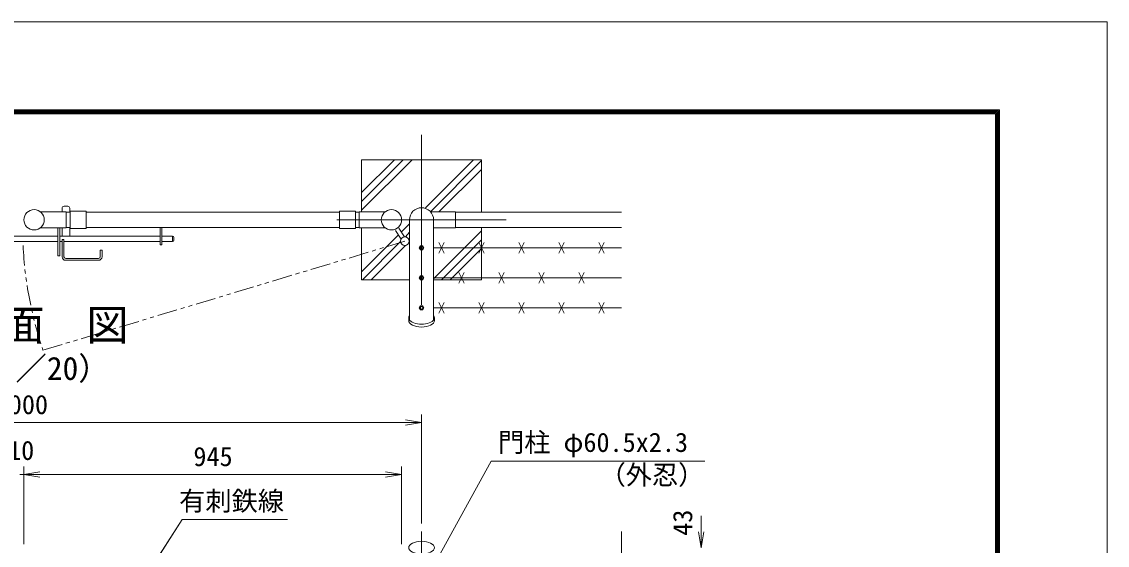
# Model space of a CAD drawing. Units: millimetres, scale not verified. Extents: x -4200 to 4200, y -2970 to 2970.
# Drawn here: x 1484 to 4200, y 1661 to 2970 of the extents above; entities that cross this region are included whole.
import ezdxf
from ezdxf.enums import TextEntityAlignment as Align

# ---------------------------------------------------------------- set-up
doc = ezdxf.new("R2010")
doc.units = ezdxf.units.MM
doc.header["$LTSCALE"] = 20
doc.linetypes.add('USER1', pattern=[50.8, 31.75, -6.35, 6.35, -6.35])
doc.linetypes.add('USER3', pattern=[5, 2.5, -0.5, 0.5, -0.5, 0.5, -0.5])
for name, color, linetype, lineweight in [('0-0_D-STR-TXT', 7, 'Continuous', 9), ('0-1_D-TTL', 7, 'Continuous', 9), ('0-2_D-TTL-TXT', 7, 'Continuous', 18), ('0-3_D-STR4', 7, 'Continuous', 9), ('0-4_D-BMK', 2, 'USER1', 13), ('0-5_D-STR1', 1, 'Continuous', 18), ('0-7_D-DCR-HCH', 7, 'Continuous', 9), ('0-8_D-STR3', 3, 'Continuous', 13), ('0-9_D-STR-DIM', 7, 'Continuous', 9), ('0-A_0', 7, 'Continuous', 9)]:
    doc.layers.add(name, color=color, linetype=linetype, lineweight=lineweight)
doc.styles.add('ＭＳ ゴシック', font='')
doc.styles.get('ＭＳ ゴシック').set_extended_font_data('MS Gothic')

# ---------------------------------------------------------------- blocks, each defined once
blk = doc.blocks.new('_Open')
at = {"layer": '0-A_0'}
blk.add_line((-20, 3.33), (0, 0), dxfattribs=at)
blk.add_lwpolyline([(-20, -3.33), (0, 0), (-20, 0)], dxfattribs=at)
blk = doc.blocks.new('MLeader11')
at = {"layer": '0-0_D-STR-TXT'}
blk.add_line((1674.05, 1383.28), (1646.89, 1353.17), dxfattribs=at)
for points in [[(1668.44, 1386.87), (1885.23, 1725.98), (2141.44, 1725.98), (2148.64, 1725.98)], [(1662.82, 1390.46), (1646.89, 1353.17), (1668.44, 1386.87)]]:
    blk.add_lwpolyline(points, dxfattribs=at)
blk = doc.blocks.new('MLeader12')
at = {"layer": '0-0_D-STR-TXT'}
blk.add_line((2522.57, 1610.58), (2497.46, 1578.74), dxfattribs=at)
for points in [[(2516.73, 1613.79), (2658.6, 1871.85), (3185.68, 1871.85), (3192.88, 1871.85)], [(2510.89, 1617.01), (2497.46, 1578.74), (2516.73, 1613.79)]]:
    blk.add_lwpolyline(points, dxfattribs=at)

msp = doc.modelspace()

# ---------------------------------------------------------------- linework, layer by layer
at = {"layer": '0-0_D-STR-TXT'}
for q in [(1730.57, 1484.05), (1813.67, 1614.05)]:
    msp.add_line((1885.23, 1725.98), q, dxfattribs=at)
at = {"layer": '0-1_D-TTL', "color": 2, "lineweight": 18}
msp.add_lwpolyline([(-4200, 2970), (4200, 2970), (4200, -2970), (-4200, -2970)], close=True, dxfattribs=at)
at = {"layer": '0-1_D-TTL'}
for points in [[(-3930, 2750), (3930, 2750), (3930, -2750), (-3930, -2750)], [(-3927.5, 2747.5), (3927.5, 2747.5), (3927.5, -2747.5), (-3927.5, -2747.5)], [(-3925, 2745), (3925, 2745), (3925, -2745), (-3925, -2745)], [(-3922.5, 2742.5), (3922.5, 2742.5), (3922.5, -2742.5), (-3922.5, -2742.5)], [(-3920, 2740), (3920, 2740), (3920, -2740), (-3920, -2740)]]:
    msp.add_lwpolyline(points, close=True, dxfattribs=at)
at = {"layer": '0-3_D-STR4'}
for p, q in [((2334.22, 2624.85), (2634.22, 2624.85)), ((2334.22, 2494.55), (2334.22, 2624.85)), ((2634.22, 2493.85), (2634.22, 2624.85)), ((2334.22, 2324.85), (2334.22, 2455.15)), ((2334.22, 2324.85), (2453.97, 2324.85))]:
    msp.add_line(p, q, dxfattribs=at)
msp.add_lwpolyline([(2514.47, 2324.85), (2634.22, 2324.85), (2634.22, 2455.85)], dxfattribs=at)
at = {"layer": '0-4_D-BMK'}
for p, q in [((2484.22, 2262.72), (2484.22, 2686.99)), ((2272.08, 2474.85), (2696.35, 2474.85)), ((2484.22, 1695.52), (2484.22, -1188.63))]:
    msp.add_line(p, q, dxfattribs=at)
at = {"layer": '0-4_D-BMK', "linetype": 'USER3'}
msp.add_line((1537.16, 2148.89), (2442.6, 2421.33), dxfattribs=at)
msp.add_arc((2446.32, 2457.65), 960.15, 182.81239, 198.75827, dxfattribs=at)
at = {"layer": '0-5_D-STR1'}
for p, q in [((1594.82, 2493.85), (1604.87, 2493.85)), ((1644.87, 2493.85), (2279.07, 2493.85)), ((2319.07, 2493.85), (2329.02, 2493.85)), ((2453.97, 2224.48), (2453.97, 2474.85)), ((2514.47, 2224.48), (2514.47, 2474.85)), ((2569.22, 2493.85), (2984.22, 2493.85)), ((1594.82, 2455.85), (1604.87, 2455.85)), ((1644.87, 2455.85), (2279.07, 2455.85)), ((2319.07, 2455.85), (2329.02, 2455.85)), ((2569.22, 2455.85), (2984.22, 2455.85)), ((2452.12, 2229.85), (2452.12, 2222.93)), ((2516.32, 2229.85), (2516.32, 2222.93))]:
    msp.add_line(p, q, dxfattribs=at)
for centre in [(1514.86, 2474.85), (2409.07, 2474.85)]:
    msp.add_circle(centre, 25.4, dxfattribs=at)
msp.add_arc((2484.22, 2474.85), 30.25, 0, 180, dxfattribs=at)
for centre, start_param, end_param in [((2484.22, 2229.85), 2.8004339, 6.6243441), ((2484.22, 2222.93), 3.1415927, 6.2831853)]:
    msp.add_ellipse(centre, major_axis=(32.1, 0), ratio=0.5, start_param=start_param, end_param=end_param, dxfattribs=at)
msp.add_ellipse((2484.22, 1655.37), major_axis=(-32.1, 0), ratio=0.5, dxfattribs=at)
at = {"layer": '0-7_D-DCR-HCH'}
for p, q in [((2334.22, 2498.63), (2460.43, 2624.85)), ((2334.22, 2520.73), (2438.34, 2624.85)), ((2334.22, 2542.83), (2416.24, 2624.85)), ((2493.89, 2504.68), (2614.07, 2624.85)), ((2507.36, 2496.05), (2634.22, 2622.91)), ((2527.96, 2494.55), (2634.22, 2600.81)), ((2433.77, 2444.56), (2453.97, 2464.75)), ((2514.47, 2327.43), (2634.22, 2447.18)), ((2334.22, 2345), (2426.53, 2437.31)), ((2336.16, 2324.85), (2431.83, 2420.52)), ((2453.3, 2419.9), (2453.97, 2420.56)), ((2533.99, 2324.85), (2634.22, 2425.08)), ((2358.26, 2324.85), (2444.03, 2410.63)), ((2556.08, 2324.85), (2634.22, 2402.99))]:
    msp.add_line(p, q, dxfattribs=at)
at = {"layer": '0-8_D-STR3'}
for p, q in [((1584.92, 2503.65), (1584.92, 2494.55)), ((1589.92, 2508.65), (1598.92, 2508.65)), ((1603.92, 2503.65), (1603.92, 2493.85)), ((1530.9, 2494.55), (1594.82, 2494.55)), ((1594.82, 2494.55), (1594.82, 2455.15)), ((1604.87, 2496.15), (1644.87, 2496.15)), ((1604.87, 2453.55), (1604.87, 2496.15)), ((1644.87, 2453.55), (1644.87, 2496.15)), ((2279.07, 2496.15), (2319.07, 2496.15)), ((2279.07, 2453.55), (2279.07, 2496.15)), ((2319.07, 2453.55), (2319.07, 2496.15)), ((2393.03, 2494.55), (2328.62, 2494.55)), ((2328.62, 2494.55), (2328.62, 2455.15)), ((1530.9, 2455.15), (1594.82, 2455.15)), ((1578.92, 2455.15), (1578.92, 2384.65)), ((1584.92, 2455.15), (1584.92, 2433.65)), ((1603.92, 2455.85), (1603.92, 2433.65)), ((1604.87, 2453.55), (1644.87, 2453.55)), ((1829.92, 2455.85), (1829.92, 2412.15)), ((1834.42, 2455.85), (1834.42, 2412.15)), ((2279.07, 2453.55), (2319.07, 2453.55)), ((2393.03, 2455.15), (2328.62, 2455.15)), ((2419.43, 2448.49), (2433.25, 2426.73)), ((2427.88, 2453.85), (2441.69, 2432.09)), ((2569.22, 2455.15), (2514.47, 2455.15)), ((1393.62, 2433.65), (1574.42, 2433.65)), ((1393.62, 2420.65), (1574.42, 2420.65)), ((1578.92, 2433.65), (1829.92, 2433.65)), ((1578.92, 2420.65), (1584.92, 2420.65)), ((1584.92, 2425.65), (1584.92, 2382.65)), ((1584.92, 2425.65), (1589.42, 2425.65)), ((1589.42, 2425.65), (1589.42, 2382.65)), ((1589.42, 2420.65), (1829.92, 2420.65)), ((1834.42, 2433.65), (1861.42, 2433.65)), ((1834.42, 2420.65), (1861.42, 2420.65)), ((1861.42, 2433.65), (1861.42, 2420.65)), ((1864.42, 2430.65), (1864.42, 2423.65)), ((2444.53, 2431.96), (2453.97, 2444.1)), ((2452.42, 2425.82), (2453.97, 2427.8)), ((2527.51, 2418.27), (2540.92, 2391.44)), ((2527.51, 2391.44), (2540.92, 2418.27)), ((2627.51, 2418.27), (2640.92, 2391.44)), ((2627.51, 2391.44), (2640.92, 2418.27)), ((2727.51, 2418.27), (2740.92, 2391.44)), ((2727.51, 2391.44), (2740.92, 2418.27)), ((2827.51, 2418.27), (2840.92, 2391.44)), ((2827.51, 2391.44), (2840.92, 2418.27)), ((2927.51, 2418.27), (2940.92, 2391.44)), ((2927.51, 2391.44), (2940.92, 2418.27)), ((1680.42, 2398.65), (1680.42, 2382.65)), ((1680.42, 2398.65), (1684.92, 2398.65)), ((1684.92, 2398.65), (1684.92, 2382.65)), ((1829.92, 2412.15), (1834.42, 2412.15)), ((2481.33, 2409.85), (2478.44, 2404.85)), ((2487.1, 2409.85), (2481.33, 2409.85)), ((2489.99, 2404.85), (2487.1, 2409.85)), ((2487.1, 2399.85), (2489.99, 2404.85)), ((2984.22, 2404.85), (2514.47, 2404.85)), ((1593.92, 2378.15), (1675.92, 2378.15)), ((1593.92, 2373.65), (1675.92, 2373.65)), ((2577.51, 2343.27), (2590.92, 2316.44)), ((2577.51, 2316.44), (2590.92, 2343.27)), ((2677.51, 2343.27), (2690.92, 2316.44)), ((2677.51, 2316.44), (2690.92, 2343.27)), ((2777.51, 2343.27), (2790.92, 2316.44)), ((2777.51, 2316.44), (2790.92, 2343.27)), ((2877.51, 2343.27), (2890.92, 2316.44)), ((2877.51, 2316.44), (2890.92, 2343.27)), ((2481.33, 2334.85), (2478.44, 2329.85)), ((2487.1, 2334.85), (2481.33, 2334.85)), ((2489.99, 2329.85), (2487.1, 2334.85)), ((2487.1, 2324.85), (2489.99, 2329.85)), ((2984.22, 2329.85), (2514.47, 2329.85)), ((2481.33, 2259.85), (2478.44, 2254.85)), ((2487.1, 2259.85), (2481.33, 2259.85)), ((2489.99, 2254.85), (2487.1, 2259.85)), ((2487.1, 2249.85), (2489.99, 2254.85)), ((2984.22, 2254.85), (2514.47, 2254.85)), ((2527.51, 2268.27), (2540.92, 2241.44)), ((2527.51, 2241.44), (2540.92, 2268.27)), ((2627.51, 2268.27), (2640.92, 2241.44)), ((2627.51, 2241.44), (2640.92, 2268.27)), ((2727.51, 2268.27), (2740.92, 2241.44)), ((2727.51, 2241.44), (2740.92, 2268.27)), ((2827.51, 2268.27), (2840.92, 2241.44)), ((2827.51, 2241.44), (2840.92, 2268.27)), ((2927.51, 2268.27), (2940.92, 2241.44)), ((2927.51, 2241.44), (2940.92, 2268.27))]:
    msp.add_line(p, q, dxfattribs=at)
for points in [[(2569.22, 2455.15), (2569.22, 2494.55), (2507.17, 2494.55)], [(1574.42, 2455.15), (1574.42, 2384.65), (1578.92, 2384.65)], [(2478.44, 2404.85), (2481.33, 2399.85), (2487.1, 2399.85)], [(2478.44, 2329.85), (2481.33, 2324.85), (2487.1, 2324.85)], [(2478.44, 2254.85), (2481.33, 2249.85), (2487.1, 2249.85)]]:
    msp.add_lwpolyline(points, dxfattribs=at)
for centre, radius in [((2442.6, 2421.33), 10.8), ((2484.22, 2404.85), 4.9), ((2484.22, 2404.85), 3), ((2484.22, 2329.85), 4.9), ((2484.22, 2329.85), 3), ((2484.22, 2254.85), 4.9), ((2484.22, 2254.85), 3)]:
    msp.add_circle(centre, radius, dxfattribs=at)
for centre, radius, start, end in [((1589.92, 2503.65), 5, 90, 180), ((1598.92, 2503.65), 5, 0, 90), ((1861.42, 2430.65), 3, 0, 90), ((1861.42, 2423.65), 3, 270, 0), ((1593.92, 2382.65), 9, 180, 270), ((1593.92, 2382.65), 4.5, 180, 270), ((1675.92, 2382.65), 4.5, 270, 0), ((1675.92, 2382.65), 9, 270, 0)]:
    msp.add_arc(centre, radius, start, end, dxfattribs=at)
at = {"layer": '0-9_D-STR-DIM'}
for p, q in [((2484.22, 1715.52), (2484.22, 1988.03)), ((524.22, 1968.03), (2444.22, 1968.03)), ((1489.47, 1664.37), (1489.47, 1858.03)), ((1489.47, 1664.37), (1489.47, 1858.03)), ((2434.47, 1664.37), (2434.47, 1858.03)), ((1478.97, 1838.03), (1489.47, 1838.03)), ((1529.47, 1838.03), (2394.47, 1838.03)), ((1529.47, 1838.03), (1569.47, 1838.03)), ((3184.22, 1695.32), (3184.22, 1735.32)), ((2984.22, 1695.52), (2984.22, 195.59))]:
    msp.add_line(p, q, dxfattribs=at)

# ---------------------------------------------------------------- block references
at = {"layer": '0-0_D-STR-TXT'}
for name in ['MLeader12', 'MLeader11']:
    msp.add_blockref(name, (0, 0), dxfattribs=at)
at = {"layer": '0-9_D-STR-DIM', "xscale": 2, "yscale": 2}
for p in [(2484.22, 1968.03), (2434.47, 1838.03)]:
    msp.add_blockref('_Open', p, dxfattribs=at)
for p, rotation in [((1489.47, 1838.03), 180), ((1489.47, 1838.03), 180), ((3184.22, 1655.32), 270)]:
    msp.add_blockref('_Open', p, dxfattribs=dict(at, rotation=rotation))

# ---------------------------------------------------------------- texts
at = {"layer": '0-0_D-STR-TXT', "style": 'ＭＳ ゴシック'}
for s, p in [('門柱 φ60.5x2.3', (2675.64, 1880.22)), ('（外忍）', (2929.61, 1798.94)), ('有刺鉄線', (1877.86, 1733.65))]:
    msp.add_text(s, height=48.09, dxfattribs=at).set_placement(p, align=Align.BOTTOM_LEFT)
at = {"layer": '0-2_D-TTL-TXT', "style": 'ＭＳ ゴシック'}
for s, height, p in [('平\u3000面\u3000図', 76.98, (1225.9, 2150.54)), ('（S=1／20）', 57.77, (1271.38, 2057.34))]:
    msp.add_text(s, height=height, dxfattribs=at).set_placement(p, align=Align.BOTTOM_LEFT)
at = {"layer": '0-9_D-STR-DIM', "style": 'ＭＳ ゴシック'}
for s, p in [('2000', (1418.97, 1974.78)), ('10', (1449.82, 1860.19)), ('945', (1913.49, 1844.78))]:
    msp.add_text(s, height=48.09, dxfattribs=at).set_placement(p, align=Align.BOTTOM_LEFT)
msp.add_text('43', height=48.09, rotation=90, dxfattribs=at).set_placement((3175.91, 1685.03), align=Align.BOTTOM_LEFT)

doc.saveas('drawing.dxf')
